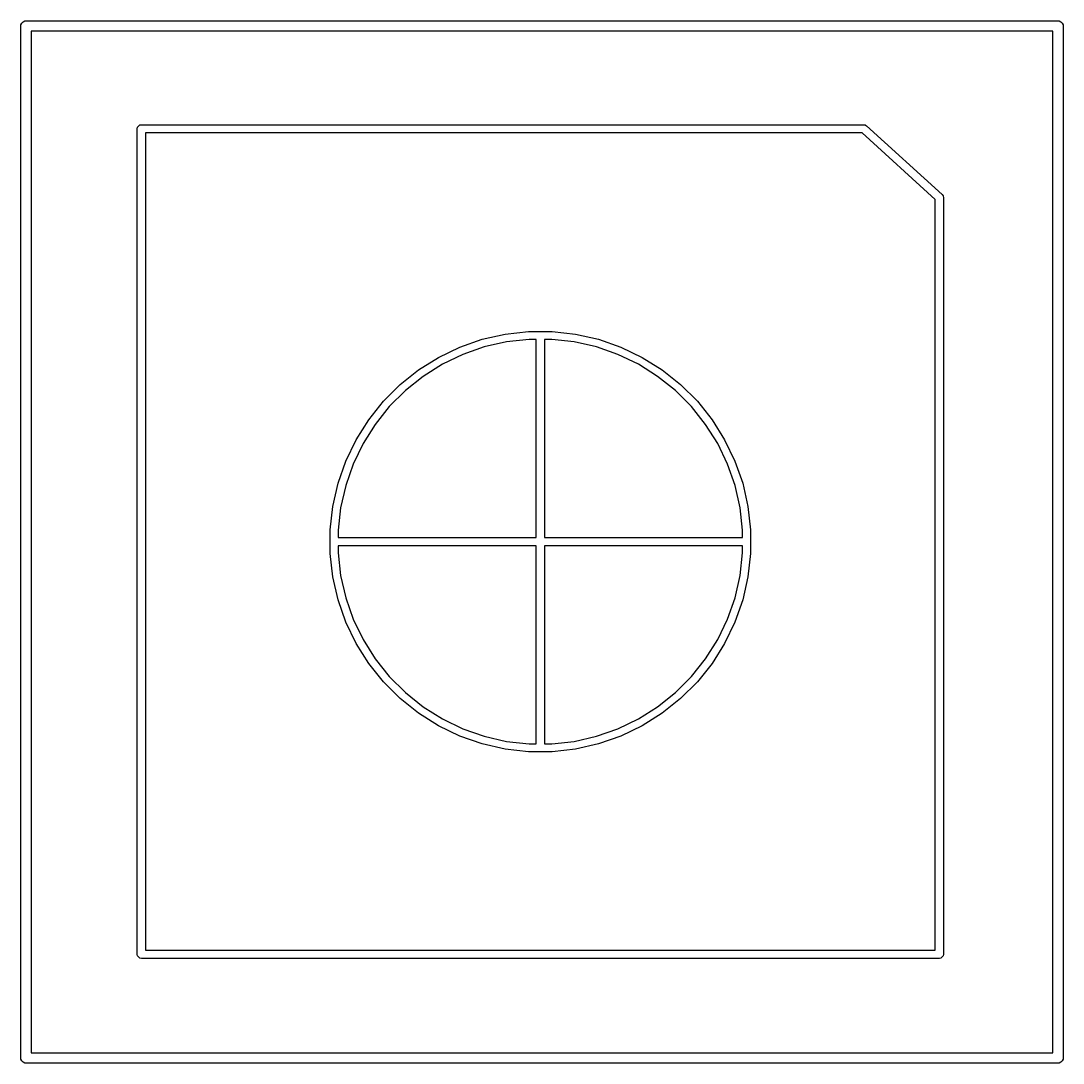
# Model space of a CAD drawing. Header units: millimetres. Extents: x 73 to 176, y -160 to -92.
# Drawn here: x 129.26 to 144.41, y -138.94 to -123.79 of the extents above; entities that cross this region are included whole.
import ezdxf

# ---------------------------------------------------------------- set-up
doc = ezdxf.new("R2010")
doc.units = ezdxf.units.MM
doc.layers.add('F.Fab', color=9, linetype='CONTINUOUS', true_color=0xafafaf)

msp = doc.modelspace()

# ---------------------------------------------------------------- linework, layer by layer
at = {"layer": 'F.Fab', "linetype": 'CONTINUOUS'}
for p, q in [((129.2609, -123.87), (129.262341, -123.855368)), ((129.2609, -138.87), (129.2609, -123.87)), ((129.262341, -123.855368), (129.27354, -123.828332)), ((129.27354, -123.828332), (129.294232, -123.80764)), ((129.294232, -123.80764), (129.321268, -123.796441)), ((129.321268, -123.796441), (129.3359, -123.795)), ((129.3359, -123.795), (144.3359, -123.795)), ((144.3359, -123.795), (144.350532, -123.796441)), ((144.350532, -123.796441), (144.377568, -123.80764)), ((144.377568, -123.80764), (144.39826, -123.828332)), ((144.39826, -123.828332), (144.409459, -123.855368)), ((144.409459, -123.855368), (144.4109, -123.87)), ((144.4109, -123.87), (144.4109, -138.87)), ((129.4109, -123.945), (129.4109, -138.795)), ((144.2609, -123.945), (129.4109, -123.945)), ((144.2609, -138.795), (144.2609, -123.945)), ((130.9524, -125.3643), (130.956967, -125.341339)), ((130.9524, -137.3643), (130.9524, -125.3643)), ((130.956967, -125.341339), (130.989439, -125.308867)), ((130.989439, -125.308867), (131.0124, -125.3043)), ((131.0124, -125.3043), (141.5124, -125.3043)), ((131.0724, -125.4243), (131.0724, -137.3043)), ((141.489204, -125.4243), (131.0724, -125.4243)), ((142.5524, -126.390841), (141.489204, -125.4243)), ((141.5124, -125.3043), (141.530672, -125.307934)), ((141.530672, -125.307934), (141.532699, -125.307838)), ((141.532699, -125.307838), (141.533939, -125.308584)), ((141.533939, -125.308584), (141.535361, -125.308867)), ((141.535361, -125.308867), (141.536796, -125.310302)), ((141.536796, -125.310302), (141.55276, -125.319904)), ((141.55276, -125.319904), (142.65276, -126.319904)), ((142.65276, -126.319904), (142.666678, -126.338728)), ((142.666678, -126.338728), (142.66675, -126.340256)), ((142.66675, -126.340256), (142.667833, -126.341339)), ((142.667833, -126.341339), (142.6724, -126.3643)), ((142.5524, -137.3043), (142.5524, -126.390841)), ((142.6724, -126.3643), (142.6724, -137.3643)), ((136.299831, -128.347535), (136.640824, -128.309114)), ((136.640824, -128.309114), (136.789192, -128.309114)), ((136.789192, -128.309114), (136.789439, -128.308867)), ((136.789439, -128.308867), (136.835361, -128.308867)), ((136.835361, -128.308867), (136.835608, -128.309114)), ((136.835608, -128.309114), (136.983976, -128.309114)), ((136.983976, -128.309114), (137.324969, -128.347535)), ((135.641389, -128.537229), (135.965283, -128.423893)), ((135.965283, -128.423893), (136.299831, -128.347535)), ((136.319156, -128.461273), (135.997221, -128.534752)), ((136.647293, -128.4243), (136.319156, -128.461273)), ((136.7524, -128.4243), (136.647293, -128.4243)), ((136.7524, -131.3043), (136.7524, -128.4243)), ((136.977507, -128.4243), (136.8724, -128.4243)), ((136.8724, -128.4243), (136.8724, -131.3043)), ((137.305644, -128.461273), (136.977507, -128.4243)), ((137.627579, -128.534752), (137.305644, -128.461273)), ((137.324969, -128.347535), (137.659517, -128.423893)), ((137.659517, -128.423893), (137.983411, -128.537229)), ((135.33222, -128.686116), (135.641389, -128.537229)), ((135.997221, -128.534752), (135.685538, -128.643815)), ((137.939262, -128.643815), (137.627579, -128.534752)), ((137.983411, -128.537229), (138.29258, -128.686116)), ((135.041666, -128.868684), (135.33222, -128.686116)), ((135.685538, -128.643815), (135.388026, -128.787089)), ((138.236774, -128.787089), (137.939262, -128.643815)), ((138.29258, -128.686116), (138.583134, -128.868684)), ((134.773379, -129.082635), (135.041666, -128.868684)), ((135.388026, -128.787089), (135.108426, -128.962773)), ((138.516374, -128.962773), (138.236774, -128.787089)), ((138.583134, -128.868684), (138.851421, -129.082635)), ((135.108426, -128.962773), (134.850255, -129.168658)), ((138.774545, -129.168658), (138.516374, -128.962773)), ((134.530735, -129.325279), (134.773379, -129.082635)), ((134.850255, -129.168658), (134.616758, -129.402155)), ((139.008042, -129.402155), (138.774545, -129.168658)), ((138.851421, -129.082635), (139.094065, -129.325279)), ((134.316784, -129.593566), (134.530735, -129.325279)), ((139.094065, -129.325279), (139.308016, -129.593566)), ((134.616758, -129.402155), (134.410873, -129.660326)), ((139.213927, -129.660326), (139.008042, -129.402155)), ((134.134216, -129.88412), (134.316784, -129.593566)), ((134.410873, -129.660326), (134.235189, -129.939926)), ((139.389611, -129.939926), (139.213927, -129.660326)), ((139.308016, -129.593566), (139.490584, -129.88412)), ((133.985329, -130.193289), (134.134216, -129.88412)), ((134.235189, -129.939926), (134.091915, -130.237438)), ((139.532885, -130.237438), (139.389611, -129.939926)), ((139.490584, -129.88412), (139.639471, -130.193289)), ((133.871993, -130.517183), (133.985329, -130.193289)), ((134.091915, -130.237438), (133.982852, -130.549121)), ((139.641948, -130.549121), (139.532885, -130.237438)), ((139.639471, -130.193289), (139.752807, -130.517183)), ((133.795635, -130.851731), (133.871993, -130.517183)), ((133.982852, -130.549121), (133.909373, -130.871056)), ((139.715427, -130.871056), (139.641948, -130.549121)), ((139.752807, -130.517183), (139.829165, -130.851731)), ((133.757214, -131.192724), (133.795635, -130.851731)), ((133.909373, -130.871056), (133.8724, -131.199193)), ((139.7524, -131.199193), (139.715427, -130.871056)), ((139.829165, -130.851731), (139.867586, -131.192724)), ((133.757214, -131.199193), (133.757214, -131.192724)), ((139.867586, -131.192724), (139.867586, -131.341092)), ((133.756967, -131.341339), (133.757214, -131.341092)), ((133.756967, -131.387261), (133.756967, -131.341339)), ((133.757214, -131.341092), (133.757214, -131.199193)), ((133.8724, -131.199193), (133.8724, -131.3043)), ((133.8724, -131.3043), (136.7524, -131.3043)), ((136.8724, -131.3043), (139.7524, -131.3043)), ((139.7524, -131.3043), (139.7524, -131.199193)), ((139.867586, -131.341092), (139.867833, -131.341339)), ((139.867833, -131.341339), (139.867833, -131.387261)), ((133.757214, -131.387508), (133.756967, -131.387261)), ((133.757214, -131.535876), (133.757214, -131.387508)), ((133.8724, -131.4243), (133.8724, -131.529407)), ((136.7524, -131.4243), (133.8724, -131.4243)), ((136.7524, -134.3043), (136.7524, -131.4243)), ((136.8724, -131.4243), (136.8724, -134.3043)), ((139.7524, -131.4243), (136.8724, -131.4243)), ((139.7524, -131.529407), (139.7524, -131.4243)), ((139.867833, -131.387261), (139.867586, -131.387508)), ((139.867586, -131.387508), (139.867586, -131.535876)), ((133.795635, -131.876869), (133.757214, -131.535876)), ((133.8724, -131.529407), (133.909373, -131.857544)), ((139.715427, -131.857544), (139.7524, -131.529407)), ((139.867586, -131.535876), (139.829165, -131.876869)), ((133.871993, -132.211417), (133.795635, -131.876869)), ((133.909373, -131.857544), (133.982852, -132.179479)), ((139.641948, -132.179479), (139.715427, -131.857544)), ((139.829165, -131.876869), (139.752807, -132.211417)), ((133.985329, -132.535311), (133.871993, -132.211417)), ((133.982852, -132.179479), (134.091915, -132.491162)), ((139.532885, -132.491162), (139.641948, -132.179479)), ((139.752807, -132.211417), (139.639471, -132.535311)), ((134.134216, -132.84448), (133.985329, -132.535311)), ((134.091915, -132.491162), (134.235189, -132.788674)), ((139.389611, -132.788674), (139.532885, -132.491162)), ((139.639471, -132.535311), (139.490584, -132.84448)), ((134.316784, -133.135034), (134.134216, -132.84448)), ((134.235189, -132.788674), (134.410873, -133.068274)), ((139.213927, -133.068274), (139.389611, -132.788674)), ((139.490584, -132.84448), (139.308016, -133.135034)), ((134.530735, -133.403321), (134.316784, -133.135034)), ((134.410873, -133.068274), (134.616758, -133.326445)), ((139.008042, -133.326445), (139.213927, -133.068274)), ((139.308016, -133.135034), (139.094065, -133.403321)), ((134.773379, -133.645965), (134.530735, -133.403321)), ((134.616758, -133.326445), (134.850255, -133.559942)), ((138.774545, -133.559942), (139.008042, -133.326445)), ((139.094065, -133.403321), (138.851421, -133.645965)), ((134.850255, -133.559942), (135.108426, -133.765827)), ((138.516374, -133.765827), (138.774545, -133.559942)), ((135.041666, -133.859916), (134.773379, -133.645965)), ((135.108426, -133.765827), (135.388026, -133.941511)), ((138.236774, -133.941511), (138.516374, -133.765827)), ((138.851421, -133.645965), (138.583134, -133.859916)), ((135.33222, -134.042484), (135.041666, -133.859916)), ((138.583134, -133.859916), (138.29258, -134.042484)), ((135.641389, -134.191371), (135.33222, -134.042484)), ((135.388026, -133.941511), (135.685538, -134.084785)), ((137.939262, -134.084785), (138.236774, -133.941511)), ((138.29258, -134.042484), (137.983411, -134.191371)), ((135.965283, -134.304707), (135.641389, -134.191371)), ((135.685538, -134.084785), (135.997221, -134.193848)), ((135.997221, -134.193848), (136.319156, -134.267327)), ((137.305644, -134.267327), (137.627579, -134.193848)), ((137.627579, -134.193848), (137.939262, -134.084785)), ((137.983411, -134.191371), (137.659517, -134.304707)), ((136.299831, -134.381065), (135.965283, -134.304707)), ((136.319156, -134.267327), (136.647293, -134.3043)), ((136.647293, -134.3043), (136.7524, -134.3043)), ((136.8724, -134.3043), (136.977507, -134.3043)), ((136.977507, -134.3043), (137.305644, -134.267327)), ((137.659517, -134.304707), (137.324969, -134.381065)), ((136.640824, -134.419486), (136.299831, -134.381065)), ((136.789192, -134.419486), (136.640824, -134.419486)), ((136.789439, -134.419733), (136.789192, -134.419486)), ((136.835361, -134.419733), (136.789439, -134.419733)), ((136.835608, -134.419486), (136.835361, -134.419733)), ((136.983976, -134.419486), (136.835608, -134.419486)), ((137.324969, -134.381065), (136.983976, -134.419486)), ((130.956967, -137.387261), (130.9524, -137.3643)), ((130.989439, -137.419733), (130.956967, -137.387261)), ((131.0724, -137.3043), (142.5524, -137.3043)), ((142.667833, -137.387261), (142.635361, -137.419733)), ((142.6724, -137.3643), (142.667833, -137.387261)), ((131.0124, -137.4243), (130.989439, -137.419733)), ((142.6124, -137.4243), (131.0124, -137.4243)), ((142.635361, -137.419733), (142.6124, -137.4243)), ((129.262341, -138.884632), (129.2609, -138.87)), ((129.27354, -138.911668), (129.262341, -138.884632)), ((129.294232, -138.93236), (129.27354, -138.911668)), ((129.4109, -138.795), (144.2609, -138.795)), ((144.39826, -138.911668), (144.377568, -138.93236)), ((144.409459, -138.884632), (144.39826, -138.911668)), ((144.4109, -138.87), (144.409459, -138.884632)), ((129.321268, -138.943559), (129.294232, -138.93236)), ((129.3359, -138.945), (129.321268, -138.943559)), ((144.3359, -138.945), (129.3359, -138.945)), ((144.350532, -138.943559), (144.3359, -138.945)), ((144.377568, -138.93236), (144.350532, -138.943559))]:
    msp.add_line(p, q, dxfattribs=at)

doc.saveas('drawing.dxf')
